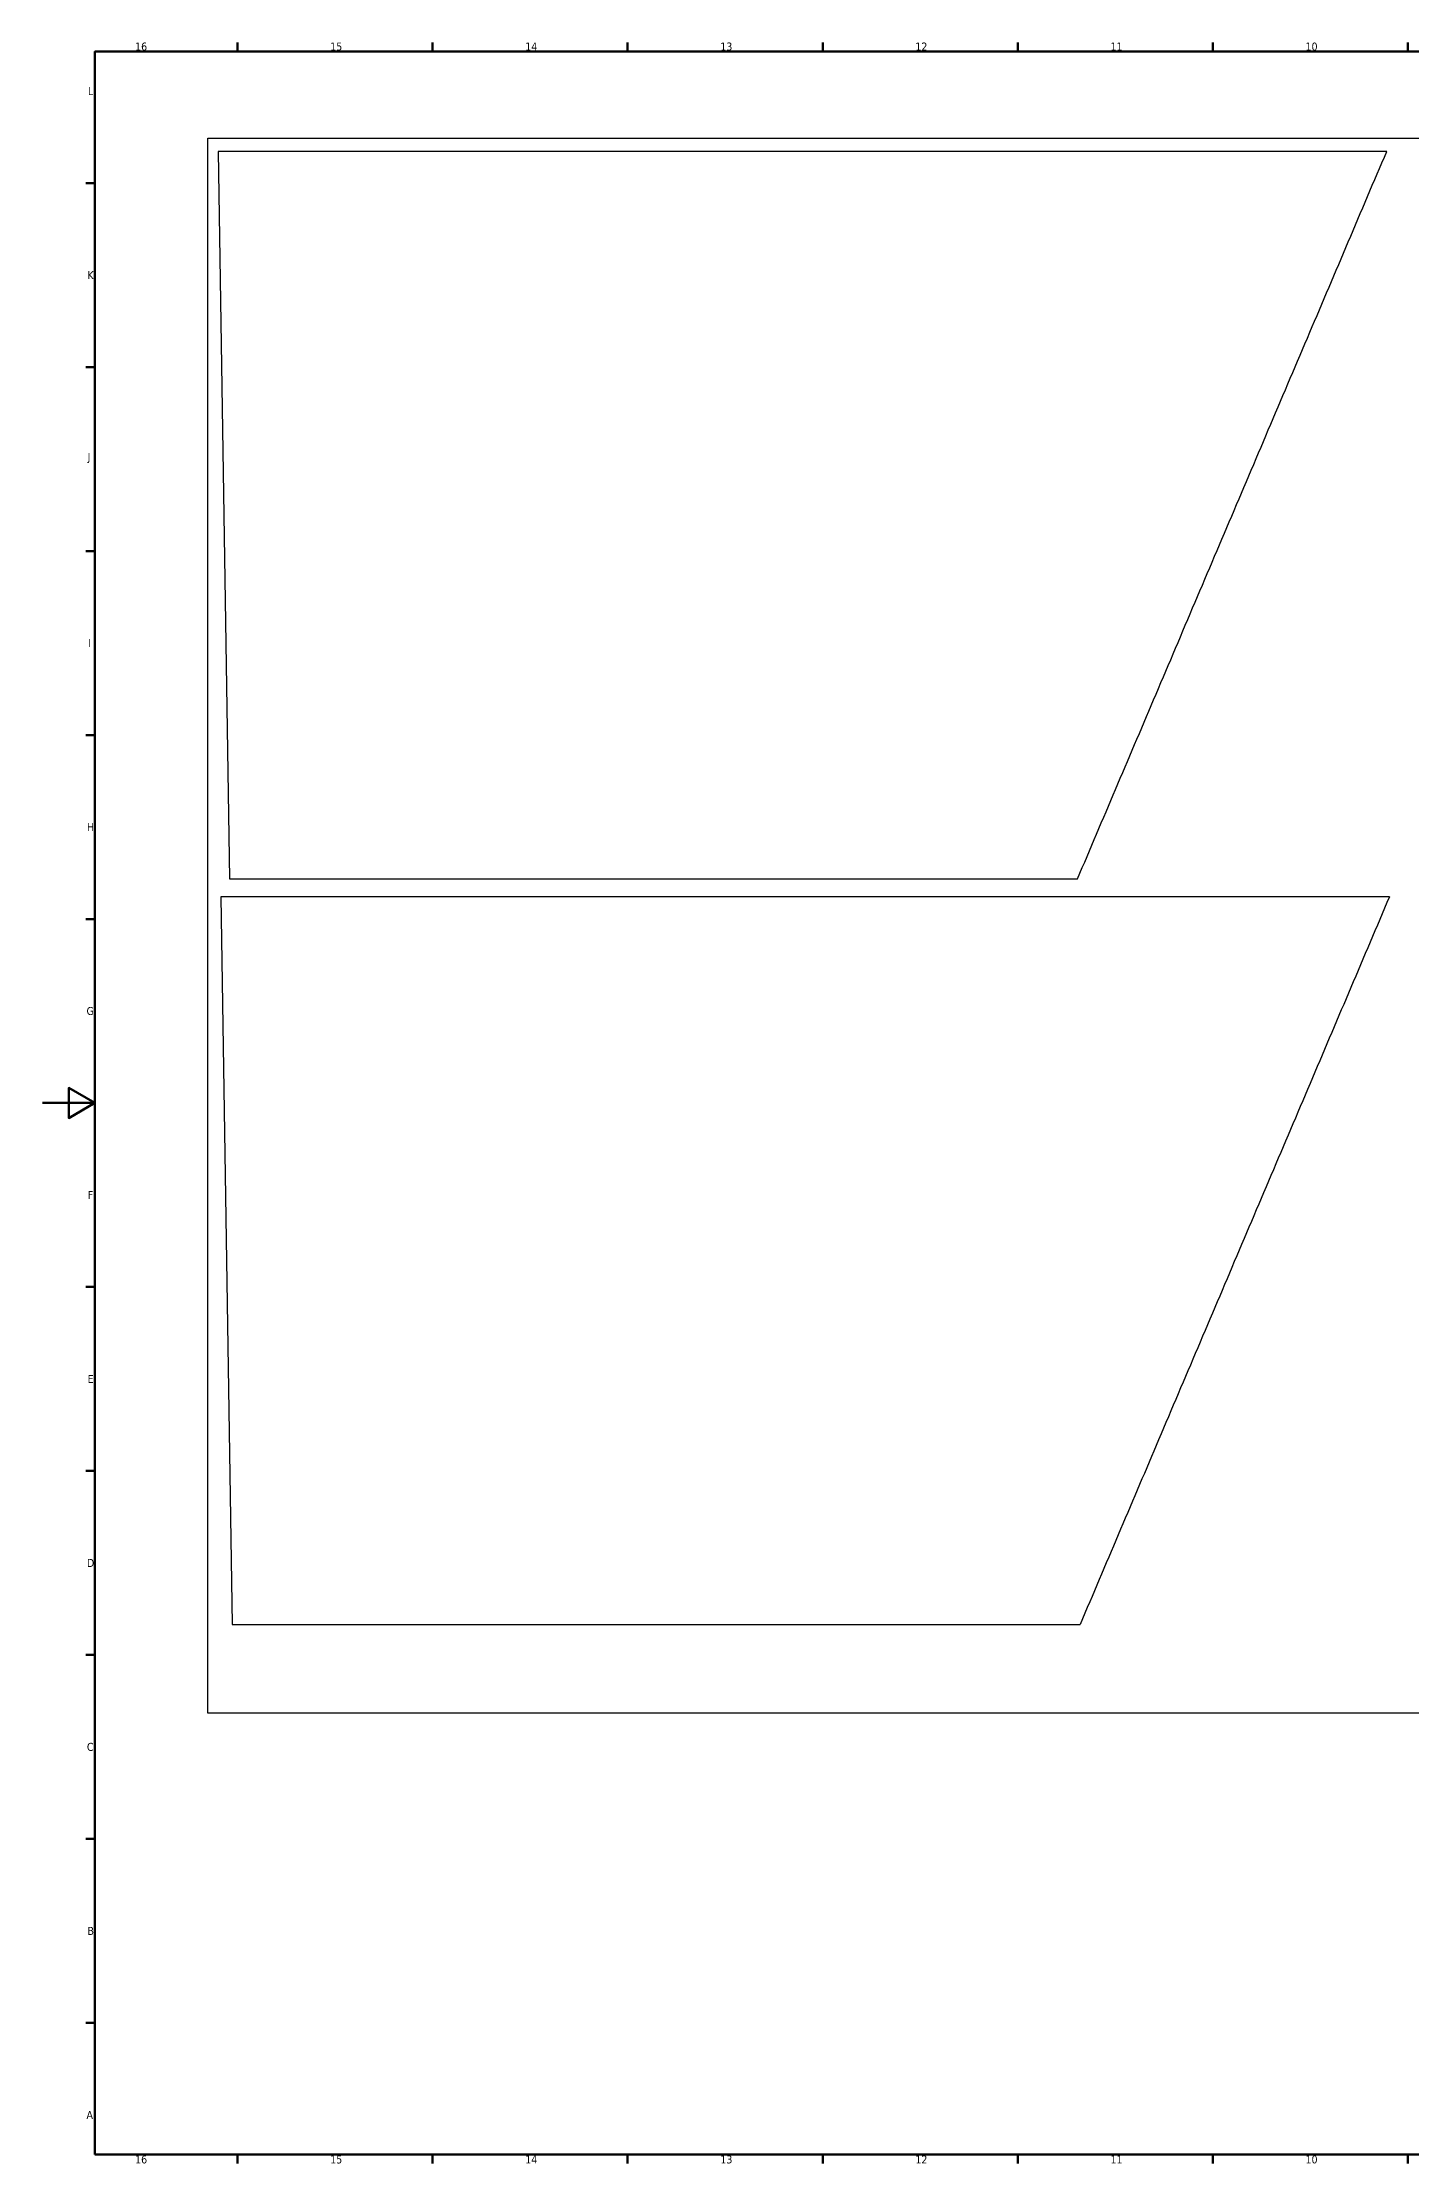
# Model space of a CAD drawing. Header units: millimetres. Extents: x 0 to 1189, y 0 to 841.
# Drawn here: x 0 to 522, y 16 to 825 of the extents above; entities that cross this region are included whole.
import ezdxf

# ---------------------------------------------------------------- set-up
doc = ezdxf.new("R2010")
doc.units = ezdxf.units.MM
doc.layers.get('0').update_dxf_attribs({"lineweight": 25})
doc.layers.add('Border (ANSI)', color=7, linetype='Continuous', lineweight=70)
doc.layers.add('Sketch Geometry (ANSI)', color=7, linetype='Continuous', lineweight=25)
doc.styles.add('Note Text (ANSI)', font='tahoma.ttf')

# ---------------------------------------------------------------- blocks, each defined once
blk = doc.blocks.new('Borders Default Border')
at = {"layer": 'Border (ANSI)'}
for p, q in [((74.31, 821), (74.31, 824.45)), ((148.63, 821), (148.63, 824.45)), ((222.94, 821), (222.94, 824.45)), ((297.25, 821), (297.25, 824.45)), ((371.56, 821), (371.56, 824.45)), ((445.88, 821), (445.88, 824.45)), ((520.19, 821), (520.19, 824.45)), ((20, 770.92), (16.55, 770.92)), ((20, 700.83), (16.55, 700.83)), ((20, 630.75), (16.55, 630.75)), ((20, 560.67), (16.55, 560.67)), ((20, 490.58), (16.55, 490.58)), ((20, 350.42), (16.55, 350.42)), ((20, 280.33), (16.55, 280.33)), ((20, 210.25), (16.55, 210.25)), ((20, 140.17), (16.55, 140.17)), ((20, 70.08), (16.55, 70.08)), ((74.31, 20), (74.31, 16.55)), ((148.63, 20), (148.63, 16.55)), ((222.94, 20), (222.94, 16.55)), ((297.25, 20), (297.25, 16.55)), ((371.56, 20), (371.56, 16.55)), ((445.88, 20), (445.88, 16.55)), ((520.19, 20), (520.19, 16.55))]:
    blk.add_line(p, q, dxfattribs=at)
at = {"layer": 'Border (ANSI)', "flags": 128}
for points in [[(20, 20), (20, 821), (1169, 821), (1169, 20), (20, 20)], [(0, 420.5), (20, 420.5), (10, 426.27), (10, 414.73), (20, 420.5)]]:
    blk.add_lwpolyline(points, dxfattribs=at)
at = {"layer": 'Border (ANSI)', "attachment_point": 7, "style": 'Note Text (ANSI)'}
for s, insert, char_height in [('16', (35.32, 821.34), 3.048), ('15', (109.64, 821.34), 3.048), ('14', (183.95, 821.4), 3.048), ('13', (258.26, 821.34), 3.048), ('12', (332.57, 821.4), 3.048), ('11', (406.89, 821.4), 3.048), ('10', (481.2, 821.34), 3.048), ('L', (17.34, 804.43), 3.05), ('K', (17.15, 734.35), 3.05), ('J', (17.22, 664.23), 3.05), ('I', (17.48, 594.18), 3.05), ('H', (16.97, 524.1), 3.05), ('G', (16.81, 453.96), 3.05), ('F', (17.29, 383.93), 3.05), ('E', (17.21, 313.85), 3.05), ('D', (16.96, 243.77), 3.05), ('C', (16.95, 173.63), 3.05), ('B', (17.15, 103.6), 3.05), ('A', (16.78, 33.52), 3.05), ('16', (35.32, 16.49), 3.048), ('15', (109.64, 16.49), 3.048), ('14', (183.95, 16.55), 3.048), ('13', (258.26, 16.49), 3.048), ('12', (332.57, 16.55), 3.048), ('11', (406.89, 16.55), 3.048), ('10', (481.2, 16.49), 3.048)]:
    blk.add_mtext(s, dxfattribs=dict(at, insert=insert, char_height=char_height))

msp = doc.modelspace()

# ---------------------------------------------------------------- linework, layer by layer
for p, q in [((512.13, 783), (67, 783)), ((67, 783), (71.32, 505.9)), ((71.32, 505.9), (394.34, 505.9)), ((513.13, 499), (68, 499)), ((68, 499), (72.32, 221.9)), ((72.32, 221.9), (395.34, 221.9))]:
    msp.add_line(p, q)
for points, knots in [([(394.34, 505.9), (404, 528.62), (413.66, 551.34), (433.23, 597.39), (443.15, 620.73), (453.07, 644.07), (462.99, 667.4), (472.91, 690.74), (492.6, 737.05), (502.36, 760.03), (512.13, 783)], [0.202219, 0.202219, 0.202219, 0.202219, 7.607492, 7.607492, 15.214984, 15.214984, 15.214984, 22.822307, 22.822307, 30.3114, 30.3114, 30.3114, 30.3114]), ([(513.13, 499), (503.36, 476.03), (493.6, 453.05), (473.91, 406.74), (463.99, 383.4), (454.07, 360.07), (444.15, 336.73), (434.23, 313.39), (414.66, 267.34), (405, 244.62), (395.34, 221.9)], [-30.3114, -30.3114, -30.3114, -30.3114, -22.822307, -22.822307, -15.214984, -15.214984, -15.214984, -7.607492, -7.607492, -0.202219, -0.202219, -0.202219, -0.202219])]:
    msp.add_open_spline(points, degree=3, knots=knots)
at = {"layer": 'Sketch Geometry (ANSI)'}
for p, q in [((63, 788), (863, 788)), ((63, 188), (63, 788)), ((863, 188), (63, 188))]:
    msp.add_line(p, q, dxfattribs=at)

# ---------------------------------------------------------------- block references
msp.add_blockref('Borders Default Border', (0, 0))

doc.saveas('drawing.dxf')
